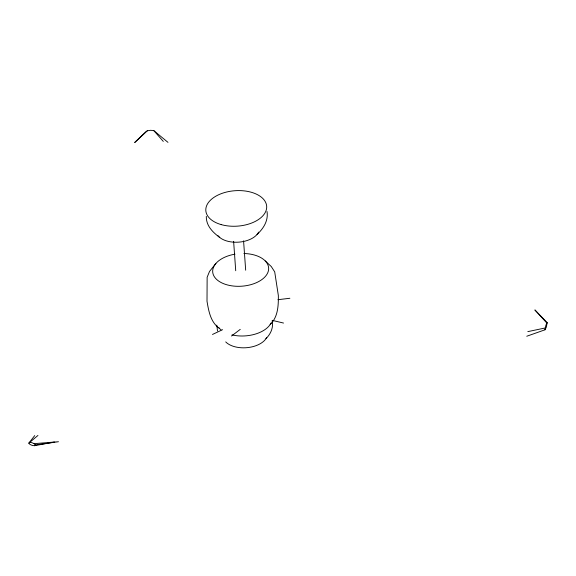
<?xml version="1.0" encoding="UTF-8"?>
<svg xmlns="http://www.w3.org/2000/svg" width="576" height="576" viewBox="0 0 576 576"><rect width="100%" height="100%" fill="white"/><g stroke="black" fill="none" stroke-linecap="round" stroke-linejoin="round"><path stroke-width="0.86" d="M267.041 211.5C268.459 220.709 263.527 228.492 257.033 234.49M526.759 336.247L544.968 329.803L545.897 325.13L547.2 322.646L534.874 309.938L546.739 322.92M547.2 322.646L546.271 327.326L544.968 329.803M270.151 324.533C278.042 317.045 278.46 305.654 278.345 295.517L274.709 271.879L271.267 266.53L265.255 260.942M265.961 338.688C270.742 333.907 273.658 327.542 272.153 320.71M54.403 442.022L34.632 445.702L32.429 445.5L30.01 444.456L28.8 443.167L34.726 435.586M215.885 263.477L209.506 271.469L207.137 277.279L207.007 301.226C208.706 311.256 210.6 322.351 219.629 328.572M28.8 443.167L37.944 435.456M34.632 445.702L35.338 444.931L58.478 441.734L34.121 443.65L31.709 442.598L29.506 442.397M147.391 130.745L134.683 142.524L145.865 131.746L147.391 130.745L150.703 130.298L153.857 130.666L167.976 142.358M231.516 336.024L240.25 329.364M212.479 334.462L222.574 329.681M527.818 331.625L545.162 327.982M277.942 299.707L289.872 298.267M272.333 320.378L283.536 323.057M219.744 237.478C212.76 232.315 206.071 225.77 206.302 216.36M34.121 443.65L35.338 444.931M153.857 130.666L163.296 141.401M216.806 325.138L217.505 330.998M243.569 240.847L245.678 270.216M233.618 241.358L235.721 270.727M266.681 337.45A22.327 12.996 -4.1 0 1 247.644 347.602A22.327 12.996 -4.1 0 1 225.72 341.906M243.9 253.519A28.037 16.322 -4.1 0 1 264.766 277.085A28.037 16.322 -4.1 0 1 217.886 280.498A28.037 16.322 -4.1 0 1 235.015 254.167M271.066 322.978A28.037 16.322 -4.1 0 1 232.013 334.894M221.054 329.875A28.037 16.322 -4.1 0 1 218.801 327.658M258.638 232.106A21.809 12.694 -4.1 0 1 238.975 242.129A21.809 12.694 -4.1 0 1 217.706 235.382M221.206 224.604A30.506 17.755 -4.1 0 0 266.702 206.87A30.506 17.755 -4.1 0 0 220.846 193.817A30.506 17.755 -4.1 0 0 221.206 224.604"/></g></svg>
